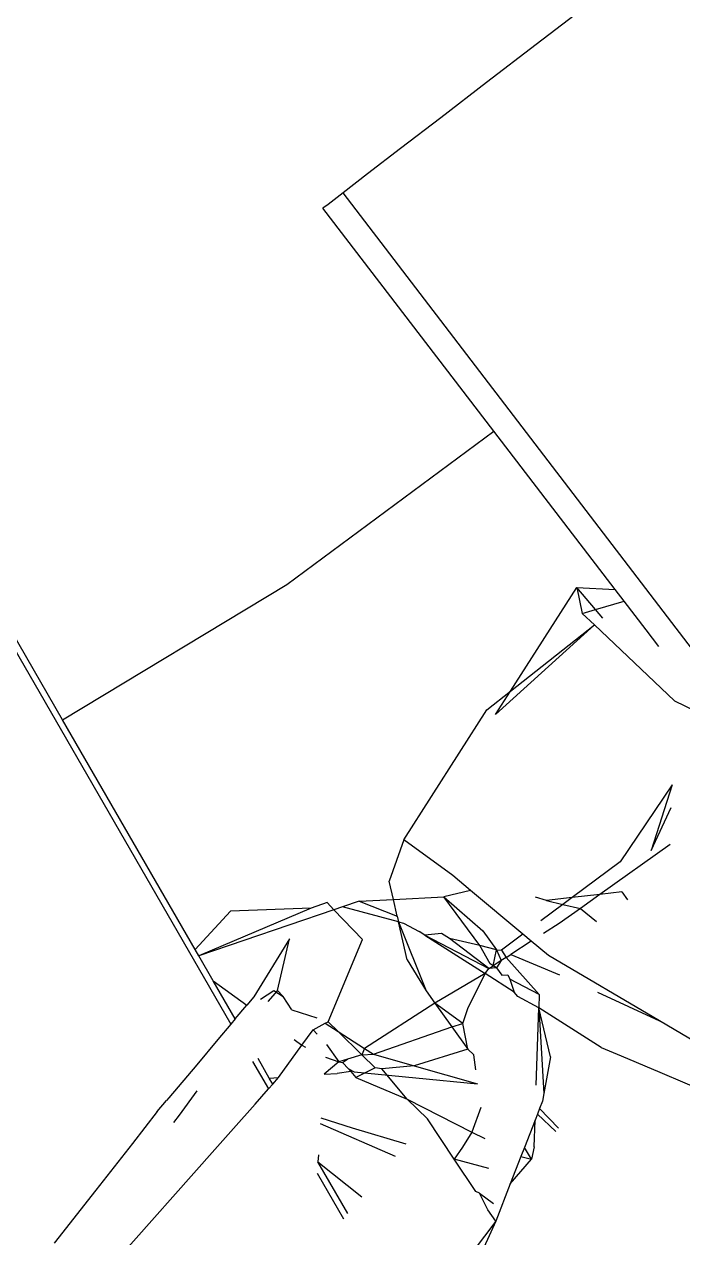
# Model space of a CAD drawing. Header units: inches. Extents: x 3324238 to 135265466, y -1036581 to 20094598.
# Drawn here: x 3354735.8958 to 3354736.0968, y -519089.0039 to -519088.6339 of the extents above; entities that cross this region are included whole.
import ezdxf

# ---------------------------------------------------------------- set-up
doc = ezdxf.new("R2010")
doc.units = ezdxf.units.IN
doc.header["$MEASUREMENT"] = 0

msp = doc.modelspace()

# ---------------------------------------------------------------- linework, layer by layer
for p, q in [((3354736.06789, -519088.62794, 0.00267), (3354736.0521, -519088.64005, 0.00267)), ((3354736.0521, -519088.64005, 0.00267), (3354736.03693, -519088.6517, 0.00267)), ((3354736.03693, -519088.6517, 0.00267), (3354736.02294, -519088.66243, 0.00267)), ((3354736.02294, -519088.66243, 0.00267), (3354736.01069, -519088.67184, 0.00267)), ((3354736.01069, -519088.67184, 0.00267), (3354736.00063, -519088.67955, 0.00267)), ((3354736.00063, -519088.67955, 0.00267), (3354735.99315, -519088.68529, 0.00267)), ((3354735.99315, -519088.68529, 0.00267), (3354735.98855, -519088.68882, 0.00267)), ((3354736.10502, -519088.83147, 0.00267), (3354735.99315, -519088.68529, 0.00267)), ((3354735.98855, -519088.68882, 0.00267), (3354735.98699, -519088.69002, 0.00267)), ((3354736.03919, -519088.75803, 0.00267), (3354735.98699, -519088.69002, 0.00267)), ((3354735.97593, -519088.80478, 0.00267), (3354736.03919, -519088.75803, 0.00267)), ((3354736.0762, -519088.80625, 0.00267), (3354736.03919, -519088.75803, 0.00267)), ((3354735.86293, -519088.77266, 0.00267), (3354735.95893, -519088.93876, 0.00267)), ((3354735.9075, -519088.84595, 0.00267), (3354735.86463, -519088.77169, 0.00267)), ((3354735.9075, -519088.84595, 0.00267), (3354735.97593, -519088.80478, 0.00267)), ((3354736.04419, -519088.83731, 0.00267), (3354736.06451, -519088.8057, 0.00267)), ((3354736.06451, -519088.8057, 0.00267), (3354736.0762, -519088.80625, 0.00267)), ((3354736.06451, -519088.8057, 0.00267), (3354736.0661, -519088.81353, 0.00267)), ((3354736.07019, -519088.81234, 0.00267), (3354736.06451, -519088.8057, 0.00267)), ((3354736.07891, -519088.80978, 0.00267), (3354736.0762, -519088.80625, 0.00267)), ((3354736.07019, -519088.81234, 0.00267), (3354736.07891, -519088.80978, 0.00267)), ((3354736.08565, -519088.81857, 0.00267), (3354736.07891, -519088.80978, 0.00267)), ((3354736.0661, -519088.81353, 0.00267), (3354736.07019, -519088.81234, 0.00267)), ((3354736.0661, -519088.81353, 0.00267), (3354736.06982, -519088.81705, 0.00267)), ((3354736.07245, -519088.81497, 0.00267), (3354736.07019, -519088.81234, 0.00267)), ((3354736.03962, -519088.84442, 0.00267), (3354736.06982, -519088.81705, 0.00267)), ((3354736.04419, -519088.83731, 0.00267), (3354736.06982, -519088.81705, 0.00267)), ((3354736.06982, -519088.81705, 0.00267), (3354736.09432, -519088.84022, 0.00267)), ((3354736.08952, -519088.82361, 0.00267), (3354736.08565, -519088.81857, 0.00267)), ((3354736.03701, -519088.84299, 0.00267), (3354736.04419, -519088.83731, 0.00267)), ((3354736.03962, -519088.84442, 0.00267), (3354736.04419, -519088.83731, 0.00267)), ((3354736.01172, -519088.88258, 0.00267), (3354736.03701, -519088.84299, 0.00267)), ((3354736.09432, -519088.84022, 0.00267), (3354736.10059, -519088.84321, 0.00267)), ((3354735.94799, -519088.91607, 0.00267), (3354735.9075, -519088.84595, 0.00267)), ((3354736.09351, -519088.86582, 0.00267), (3354736.07765, -519088.88929, 0.00267)), ((3354736.09351, -519088.86582, 0.00267), (3354736.08711, -519088.88583, 0.00267)), ((3354736.08711, -519088.88583, 0.00267), (3354736.09329, -519088.87276, 0.00267)), ((3354736.01172, -519088.88258, 0.00267), (3354736.00725, -519088.8952, 0.00267)), ((3354736.02661, -519088.89349, 0.00267), (3354736.01172, -519088.88258, 0.00267)), ((3354736.09293, -519088.88398, 0.00267), (3354736.07149, -519088.89923, 0.00267)), ((3354736.07765, -519088.88929, 0.00267), (3354736.06305, -519088.90017, 0.00267)), ((3354736.00852, -519088.90075, 0.00267), (3354736.00725, -519088.8952, 0.00267)), ((3354736.03207, -519088.89804, 0.00267), (3354736.02661, -519088.89349, 0.00267)), ((3354736.03207, -519088.89804, 0.00267), (3354736.02392, -519088.90001, 0.00267)), ((3354736.04802, -519088.91137, 0.00267), (3354736.03207, -519088.89804, 0.00267)), ((3354736.07823, -519088.89849, 0.00267), (3354736.07149, -519088.89923, 0.00267)), ((3354736.07823, -519088.89849, 0.00267), (3354736.07992, -519088.90087, 0.00267)), ((3354735.98824, -519088.90172, 0.00267), (3354735.98342, -519088.90339, 0.00267)), ((3354735.99034, -519088.90389, 0.00267), (3354735.98824, -519088.90172, 0.00267)), ((3354735.99808, -519088.90125, 0.00267), (3354735.99297, -519088.90299, 0.00267)), ((3354735.99808, -519088.90125, 0.00267), (3354736.00852, -519088.90075, 0.00267)), ((3354735.99808, -519088.90125, 0.00267), (3354736.00968, -519088.90582, 0.00267)), ((3354736.00852, -519088.90075, 0.00267), (3354736.02392, -519088.90001, 0.00267)), ((3354736.00968, -519088.90582, 0.00267), (3354736.00852, -519088.90075, 0.00267)), ((3354736.02392, -519088.90001, 0.00267), (3354736.03577, -519088.91038, 0.00267)), ((3354736.03486, -519088.91478, 0.00267), (3354736.02392, -519088.90001, 0.00267)), ((3354736.05521, -519088.90104, 0.00267), (3354736.05187, -519088.90004, 0.00267)), ((3354736.06023, -519088.90227, 0.00267), (3354736.05347, -519088.90731, 0.00267)), ((3354736.06305, -519088.90017, 0.00267), (3354736.05521, -519088.90104, 0.00267)), ((3354736.05521, -519088.90104, 0.00267), (3354736.06023, -519088.90227, 0.00267)), ((3354736.06305, -519088.90017, 0.00267), (3354736.06023, -519088.90227, 0.00267)), ((3354736.06023, -519088.90227, 0.00267), (3354736.06554, -519088.90357, 0.00267)), ((3354736.07149, -519088.89923, 0.00267), (3354736.06305, -519088.90017, 0.00267)), ((3354736.07149, -519088.89923, 0.00267), (3354736.06554, -519088.90357, 0.00267)), ((3354735.95882, -519088.90439, 0.00267), (3354735.94799, -519088.91607, 0.00267)), ((3354735.98342, -519088.90339, 0.00267), (3354735.94909, -519088.91797, 0.00267)), ((3354735.99034, -519088.90389, 0.00267), (3354735.94909, -519088.91797, 0.00267)), ((3354735.98342, -519088.90339, 0.00267), (3354735.95882, -519088.90439, 0.00267)), ((3354735.99297, -519088.90299, 0.00267), (3354735.99034, -519088.90389, 0.00267)), ((3354735.99908, -519088.91295, 0.00267), (3354735.99034, -519088.90389, 0.00267)), ((3354736.01009, -519088.90761, 0.00267), (3354735.99297, -519088.90299, 0.00267)), ((3354736.00968, -519088.90582, 0.00267), (3354736.01009, -519088.90761, 0.00267)), ((3354736.06554, -519088.90357, 0.00267), (3354736.05908, -519088.90806, 0.00267)), ((3354736.06554, -519088.90357, 0.00267), (3354736.07049, -519088.90752, 0.00267)), ((3354736.01273, -519088.91917, 0.00267), (3354736.01009, -519088.90761, 0.00267)), ((3354736.01009, -519088.90761, 0.00267), (3354736.01849, -519088.9286, 0.00267)), ((3354736.01009, -519088.90761, 0.00267), (3354736.01156, -519088.90801, 0.00267)), ((3354736.01156, -519088.90801, 0.00267), (3354736.01632, -519088.91053, 0.00267)), ((3354736.05908, -519088.90806, 0.00267), (3354736.05431, -519088.91112, 0.00267)), ((3354735.97678, -519088.91279, 0.00267), (3354735.9659, -519088.9305, 0.00267)), ((3354735.97316, -519088.9285, 0.00267), (3354735.97678, -519088.91279, 0.00267)), ((3354735.98858, -519088.93805, 0.00267), (3354735.99908, -519088.91295, 0.00267)), ((3354736.01805, -519088.91162, 0.00267), (3354736.01632, -519088.91053, 0.00267)), ((3354736.02322, -519088.91115, 0.00267), (3354736.01805, -519088.91162, 0.00267)), ((3354736.01805, -519088.91162, 0.00267), (3354736.03653, -519088.92333, 0.00267)), ((3354736.01805, -519088.91162, 0.00267), (3354736.03765, -519088.92181, 0.00267)), ((3354736.02564, -519088.91267, 0.00267), (3354736.02322, -519088.91115, 0.00267)), ((3354736.03765, -519088.92181, 0.00267), (3354736.02564, -519088.91267, 0.00267)), ((3354736.03486, -519088.91478, 0.00267), (3354736.02564, -519088.91267, 0.00267)), ((3354736.03577, -519088.91038, 0.00267), (3354736.03991, -519088.91617, 0.00267)), ((3354736.04802, -519088.91137, 0.00267), (3354736.04143, -519088.91628, 0.00267)), ((3354736.05058, -519088.91351, 0.00267), (3354736.04434, -519088.91751, 0.00267)), ((3354736.05058, -519088.91351, 0.00267), (3354736.04802, -519088.91137, 0.00267)), ((3354736.05579, -519088.91787, 0.00267), (3354736.05058, -519088.91351, 0.00267)), ((3354735.94909, -519088.91797, 0.00267), (3354735.94799, -519088.91607, 0.00267)), ((3354736.03798, -519088.92038, 0.00267), (3354736.03486, -519088.91478, 0.00267)), ((3354736.03991, -519088.91617, 0.00267), (3354736.03486, -519088.91478, 0.00267)), ((3354736.03893, -519088.92098, 0.00267), (3354736.03991, -519088.91617, 0.00267)), ((3354736.03991, -519088.91617, 0.00267), (3354736.04139, -519088.9194, 0.00267)), ((3354736.03991, -519088.91617, 0.00267), (3354736.04143, -519088.91628, 0.00267)), ((3354736.04143, -519088.91628, 0.00267), (3354736.04292, -519088.91843, 0.00267)), ((3354736.04292, -519088.91843, 0.00267), (3354736.04434, -519088.91751, 0.00267)), ((3354736.04434, -519088.91751, 0.00267), (3354736.05918, -519088.92378, 0.00267)), ((3354735.9535, -519088.92562, 0.00267), (3354735.94909, -519088.91797, 0.00267)), ((3354736.01273, -519088.91917, 0.00267), (3354736.01849, -519088.9286, 0.00267)), ((3354736.03765, -519088.92181, 0.00267), (3354736.03893, -519088.92098, 0.00267)), ((3354736.03893, -519088.92098, 0.00267), (3354736.03798, -519088.92038, 0.00267)), ((3354736.04139, -519088.9194, 0.00267), (3354736.03893, -519088.92098, 0.00267)), ((3354736.03991, -519088.92159, 0.00267), (3354736.03893, -519088.92098, 0.00267)), ((3354736.04139, -519088.9194, 0.00267), (3354736.03991, -519088.92159, 0.00267)), ((3354736.04292, -519088.91843, 0.00267), (3354736.04139, -519088.9194, 0.00267)), ((3354736.04292, -519088.91843, 0.00267), (3354736.053, -519088.92978, 0.00267)), ((3354736.08972, -519088.9378, 0.00267), (3354736.05579, -519088.91787, 0.00267)), ((3354736.03653, -519088.92333, 0.00267), (3354736.02118, -519088.93237, 0.00267)), ((3354736.03116, -519088.93402, 0.00267), (3354736.03653, -519088.92333, 0.00267)), ((3354736.03653, -519088.92333, 0.00267), (3354736.03765, -519088.92181, 0.00267)), ((3354736.04539, -519088.92899, 0.00267), (3354736.03653, -519088.92333, 0.00267)), ((3354736.03991, -519088.92159, 0.00267), (3354736.03765, -519088.92181, 0.00267)), ((3354736.03991, -519088.92159, 0.00267), (3354736.04158, -519088.92385, 0.00267)), ((3354736.04158, -519088.92385, 0.00267), (3354736.04339, -519088.92377, 0.00267)), ((3354736.04339, -519088.92377, 0.00267), (3354736.04401, -519088.92511, 0.00267)), ((3354735.9535, -519088.92562, 0.00267), (3354735.96376, -519088.93304, 0.00267)), ((3354735.96024, -519088.93721, 0.00267), (3354735.9535, -519088.92562, 0.00267)), ((3354735.96797, -519088.93119, 0.00267), (3354735.97204, -519088.92858, 0.00267)), ((3354735.97316, -519088.9285, 0.00267), (3354735.97015, -519088.93192, 0.00267)), ((3354735.97204, -519088.92858, 0.00267), (3354735.97484, -519088.93036, 0.00267)), ((3354735.97316, -519088.9285, 0.00267), (3354735.97484, -519088.93036, 0.00267)), ((3354736.01849, -519088.9286, 0.00267), (3354736.02118, -519088.93237, 0.00267)), ((3354736.04401, -519088.92511, 0.00267), (3354736.04539, -519088.92899, 0.00267)), ((3354736.053, -519088.92978, 0.00267), (3354736.04401, -519088.92511, 0.00267)), ((3354735.9659, -519088.9305, 0.00267), (3354735.96376, -519088.93304, 0.00267)), ((3354735.97753, -519088.93438, 0.00267), (3354735.97484, -519088.93036, 0.00267)), ((3354736.02118, -519088.93237, 0.00267), (3354735.99966, -519088.94617, 0.00267)), ((3354736.02118, -519088.93237, 0.00267), (3354736.02633, -519088.93959, 0.00267)), ((3354736.02963, -519088.93857, 0.00267), (3354736.02118, -519088.93237, 0.00267)), ((3354736.04643, -519088.93039, 0.00267), (3354736.04539, -519088.92899, 0.00267)), ((3354736.05287, -519088.93377, 0.00267), (3354736.04643, -519088.93039, 0.00267)), ((3354736.053, -519088.92978, 0.00267), (3354736.05287, -519088.93377, 0.00267)), ((3354736.07074, -519088.92907, 0.00267), (3354736.08972, -519088.9378, 0.00267)), ((3354735.96024, -519088.93721, 0.00267), (3354735.96376, -519088.93304, 0.00267)), ((3354735.97753, -519088.93438, 0.00267), (3354735.9851, -519088.9369, 0.00267)), ((3354736.02963, -519088.93857, 0.00267), (3354736.03116, -519088.93402, 0.00267)), ((3354736.05209, -519088.95739, 0.00267), (3354736.05287, -519088.93377, 0.00267)), ((3354736.05287, -519088.93377, 0.00267), (3354736.05439, -519088.95996, 0.00267)), ((3354736.05641, -519088.94873, 0.00267), (3354736.05287, -519088.93377, 0.00267)), ((3354736.07188, -519088.94591, 0.00267), (3354736.05287, -519088.93377, 0.00267)), ((3354735.95893, -519088.93876, 0.00267), (3354735.95492, -519088.94352, 0.00267)), ((3354735.96024, -519088.93721, 0.00267), (3354735.95893, -519088.93876, 0.00267)), ((3354735.98397, -519088.94048, 0.00267), (3354735.98767, -519088.93853, 0.00267)), ((3354735.98767, -519088.93853, 0.00267), (3354735.98858, -519088.93805, 0.00267)), ((3354735.98767, -519088.93853, 0.00267), (3354735.99168, -519088.94108, 0.00267)), ((3354735.99168, -519088.94108, 0.00267), (3354735.98858, -519088.93805, 0.00267)), ((3354736.00243, -519088.94793, 0.00267), (3354736.02633, -519088.93959, 0.00267)), ((3354736.02633, -519088.93959, 0.00267), (3354736.02963, -519088.93857, 0.00267)), ((3354736.02633, -519088.93959, 0.00267), (3354736.03117, -519088.94638, 0.00267)), ((3354736.03117, -519088.94638, 0.00267), (3354736.02963, -519088.93857, 0.00267)), ((3354736.1031, -519088.94566, 0.00267), (3354736.08972, -519088.9378, 0.00267)), ((3354735.95492, -519088.94352, 0.00267), (3354735.94847, -519088.95117, 0.00267)), ((3354735.97823, -519088.94349, 0.00267), (3354735.98056, -519088.94518, 0.00267)), ((3354735.98056, -519088.94518, 0.00267), (3354735.98397, -519088.94048, 0.00267)), ((3354735.98397, -519088.94048, 0.00267), (3354735.98521, -519088.94185, 0.00267)), ((3354735.99168, -519088.94108, 0.00267), (3354735.99966, -519088.94617, 0.00267)), ((3354735.99888, -519088.94813, 0.00267), (3354735.99168, -519088.94108, 0.00267)), ((3354735.97344, -519088.95509, 0.00267), (3354735.98056, -519088.94518, 0.00267)), ((3354735.98056, -519088.94518, 0.00267), (3354735.98172, -519088.94577, 0.00267)), ((3354735.98807, -519088.94502, 0.00267), (3354735.99181, -519088.95033, 0.00267)), ((3354735.99966, -519088.94617, 0.00267), (3354735.99888, -519088.94813, 0.00267)), ((3354735.99966, -519088.94617, 0.00267), (3354736.00243, -519088.94793, 0.00267)), ((3354736.03117, -519088.94638, 0.00267), (3354736.01482, -519088.95147, 0.00267)), ((3354736.03302, -519088.9481, 0.00267), (3354736.03117, -519088.94638, 0.00267)), ((3354736.07188, -519088.94591, 0.00267), (3354736.07795, -519088.94848, 0.00267)), ((3354735.96552, -519088.95017, 0.00267), (3354735.97037, -519088.95855, 0.00267)), ((3354735.97062, -519088.95527, 0.00267), (3354735.96722, -519088.94928, 0.00267)), ((3354735.99181, -519088.95033, 0.00267), (3354735.9874, -519088.95403, 0.00267)), ((3354735.98778, -519088.94888, 0.00267), (3354735.99181, -519088.95033, 0.00267)), ((3354735.99448, -519088.9495, 0.00267), (3354735.99181, -519088.95033, 0.00267)), ((3354735.99181, -519088.95033, 0.00267), (3354735.99298, -519088.95046, 0.00267)), ((3354735.99298, -519088.95046, 0.00267), (3354735.99448, -519088.9495, 0.00267)), ((3354735.99298, -519088.95046, 0.00267), (3354735.99479, -519088.95246, 0.00267)), ((3354735.99888, -519088.94813, 0.00267), (3354735.99448, -519088.9495, 0.00267)), ((3354735.99888, -519088.94813, 0.00267), (3354736.00243, -519088.94793, 0.00267)), ((3354736.00292, -519088.95207, 0.00267), (3354735.99888, -519088.94813, 0.00267)), ((3354736.00243, -519088.94793, 0.00267), (3354736.01482, -519088.95147, 0.00267)), ((3354736.03363, -519088.95277, 0.00267), (3354736.03302, -519088.9481, 0.00267)), ((3354736.05641, -519088.94873, 0.00267), (3354736.05439, -519088.95996, 0.00267)), ((3354736.07795, -519088.94848, 0.00267), (3354736.08977, -519088.95348, 0.00267)), ((3354735.94847, -519088.95117, 0.00267), (3354735.93998, -519088.96123, 0.00267)), ((3354735.9874, -519088.95403, 0.00267), (3354735.9913, -519088.95389, 0.00267)), ((3354735.99552, -519088.95327, 0.00267), (3354735.9913, -519088.95389, 0.00267)), ((3354735.99479, -519088.95246, 0.00267), (3354735.99552, -519088.95327, 0.00267)), ((3354735.99479, -519088.95246, 0.00267), (3354735.99655, -519088.95337, 0.00267)), ((3354735.99552, -519088.95327, 0.00267), (3354735.99708, -519088.95501, 0.00267)), ((3354735.99655, -519088.95337, 0.00267), (3354736.03419, -519088.957, 0.00267)), ((3354736.00292, -519088.95207, 0.00267), (3354735.99708, -519088.95501, 0.00267)), ((3354736.00494, -519088.95239, 0.00267), (3354736.00292, -519088.95207, 0.00267)), ((3354736.01482, -519088.95147, 0.00267), (3354736.00494, -519088.95239, 0.00267)), ((3354736.01268, -519088.96162, 0.00267), (3354736.00494, -519088.95239, 0.00267)), ((3354736.01482, -519088.95147, 0.00267), (3354736.03419, -519088.957, 0.00267)), ((3354736.08977, -519088.95348, 0.00267), (3354736.12086, -519088.96662, 0.00267)), ((3354735.97037, -519088.95855, 0.00267), (3354735.9717, -519088.95705, 0.00267)), ((3354735.97062, -519088.95527, 0.00267), (3354735.97344, -519088.95509, 0.00267)), ((3354735.9717, -519088.95705, 0.00267), (3354735.97062, -519088.95527, 0.00267)), ((3354735.9717, -519088.95705, 0.00267), (3354735.97344, -519088.95509, 0.00267)), ((3354735.99708, -519088.95501, 0.00267), (3354736.01268, -519088.96162, 0.00267)), ((3354735.93998, -519088.96123, 0.00267), (3354735.93927, -519088.96208, 0.00267)), ((3354735.94856, -519088.95908, 0.00267), (3354735.94307, -519088.96656, 0.00267)), ((3354735.96627, -519088.96316, 0.00267), (3354735.97037, -519088.95855, 0.00267)), ((3354736.01268, -519088.96162, 0.00267), (3354736.0324, -519088.97171, 0.00267)), ((3354736.01887, -519088.96767, 0.00267), (3354736.01268, -519088.96162, 0.00267)), ((3354736.05439, -519088.95996, 0.00267), (3354736.05397, -519088.96228, 0.00267)), ((3354735.93641, -519088.96546, 0.00267), (3354735.92883, -519088.97515, 0.00267)), ((3354735.93641, -519088.96546, 0.00267), (3354735.93927, -519088.96208, 0.00267)), ((3354735.95968, -519088.97058, 0.00267), (3354735.96627, -519088.96316, 0.00267)), ((3354736.03514, -519088.96425, 0.00267), (3354736.0324, -519088.97171, 0.00267)), ((3354736.05312, -519088.96447, 0.00267), (3354736.05243, -519088.96625, 0.00267)), ((3354736.05397, -519088.96228, 0.00267), (3354736.05312, -519088.96447, 0.00267)), ((3354736.05891, -519088.97047, 0.00267), (3354736.05312, -519088.96447, 0.00267)), ((3354735.94307, -519088.96656, 0.00267), (3354735.94144, -519088.96877, 0.00267)), ((3354736.00918, -519088.97918, 0.00267), (3354735.98629, -519088.96923, 0.00267)), ((3354735.996, -519088.97047, 0.00267), (3354735.98641, -519088.96751, 0.00267)), ((3354736.02707, -519088.97996, 0.00267), (3354736.01887, -519088.96767, 0.00267)), ((3354736.05174, -519088.96802, 0.00267), (3354736.04846, -519088.97643, 0.00267)), ((3354736.05147, -519088.97623, 0.00267), (3354736.05174, -519088.96802, 0.00267)), ((3354736.05243, -519088.96625, 0.00267), (3354736.05174, -519088.96802, 0.00267)), ((3354736.05803, -519088.97148, 0.00267), (3354736.05243, -519088.96625, 0.00267)), ((3354735.95396, -519088.97701, 0.00267), (3354735.95968, -519088.97058, 0.00267)), ((3354736.0124, -519088.97535, 0.00267), (3354735.996, -519088.97047, 0.00267)), ((3354736.0324, -519088.97171, 0.00267), (3354736.02953, -519088.97627, 0.00267)), ((3354736.0324, -519088.97171, 0.00267), (3354736.03639, -519088.9737, 0.00267)), ((3354735.92883, -519088.97515, 0.00267), (3354735.91769, -519088.98937, 0.00267)), ((3354736.02953, -519088.97627, 0.00267), (3354736.02707, -519088.97996, 0.00267)), ((3354736.04846, -519088.97643, 0.00267), (3354736.04739, -519088.97918, 0.00267)), ((3354736.05068, -519088.97997, 0.00267), (3354736.04846, -519088.97643, 0.00267)), ((3354736.05147, -519088.97623, 0.00267), (3354736.05068, -519088.97997, 0.00267)), ((3354735.90863, -519089.0281, 0.00267), (3354735.95396, -519088.97701, 0.00267)), ((3354735.9856, -519088.97859, 0.00267), (3354735.98543, -519088.98081, 0.00267)), ((3354736.03759, -519088.98285, 0.00267), (3354736.02707, -519088.97996, 0.00267)), ((3354736.03365, -519088.98982, 0.00267), (3354736.02707, -519088.97996, 0.00267)), ((3354736.04739, -519088.97918, 0.00267), (3354736.04415, -519088.98751, 0.00267)), ((3354736.04415, -519088.98751, 0.00267), (3354736.05068, -519088.97997, 0.00267)), ((3354736.04739, -519088.97918, 0.00267), (3354736.05068, -519088.97997, 0.00267)), ((3354735.98518, -519088.98418, 0.00267), (3354735.99324, -519088.99811, 0.00267)), ((3354735.99454, -519088.99657, 0.00267), (3354735.98543, -519088.98081, 0.00267)), ((3354735.98543, -519088.98081, 0.00267), (3354735.99884, -519088.99145, 0.00267)), ((3354736.04415, -519088.98751, 0.00267), (3354736.03971, -519088.99891, 0.00267)), ((3354735.91769, -519088.98937, 0.00267), (3354735.90497, -519089.0056, 0.00267)), ((3354736.03472, -519088.99029, 0.00267), (3354736.03365, -519088.98982, 0.00267)), ((3354736.03472, -519088.99029, 0.00267), (3354736.03899, -519088.99346, 0.00267)), ((3354736.03734, -519088.99537, 0.00267), (3354736.03472, -519088.99029, 0.00267)), ((3354736.03971, -519088.99891, 0.00267), (3354736.01482, -519089.03168, 0.00267)), ((3354736.03971, -519088.99891, 0.00267), (3354736.03402, -519089.01134, 0.00267)), ((3354736.03971, -519088.99891, 0.00267), (3354736.03734, -519088.99537, 0.00267))]:
    msp.add_line(p, q)

doc.saveas('drawing.dxf')
